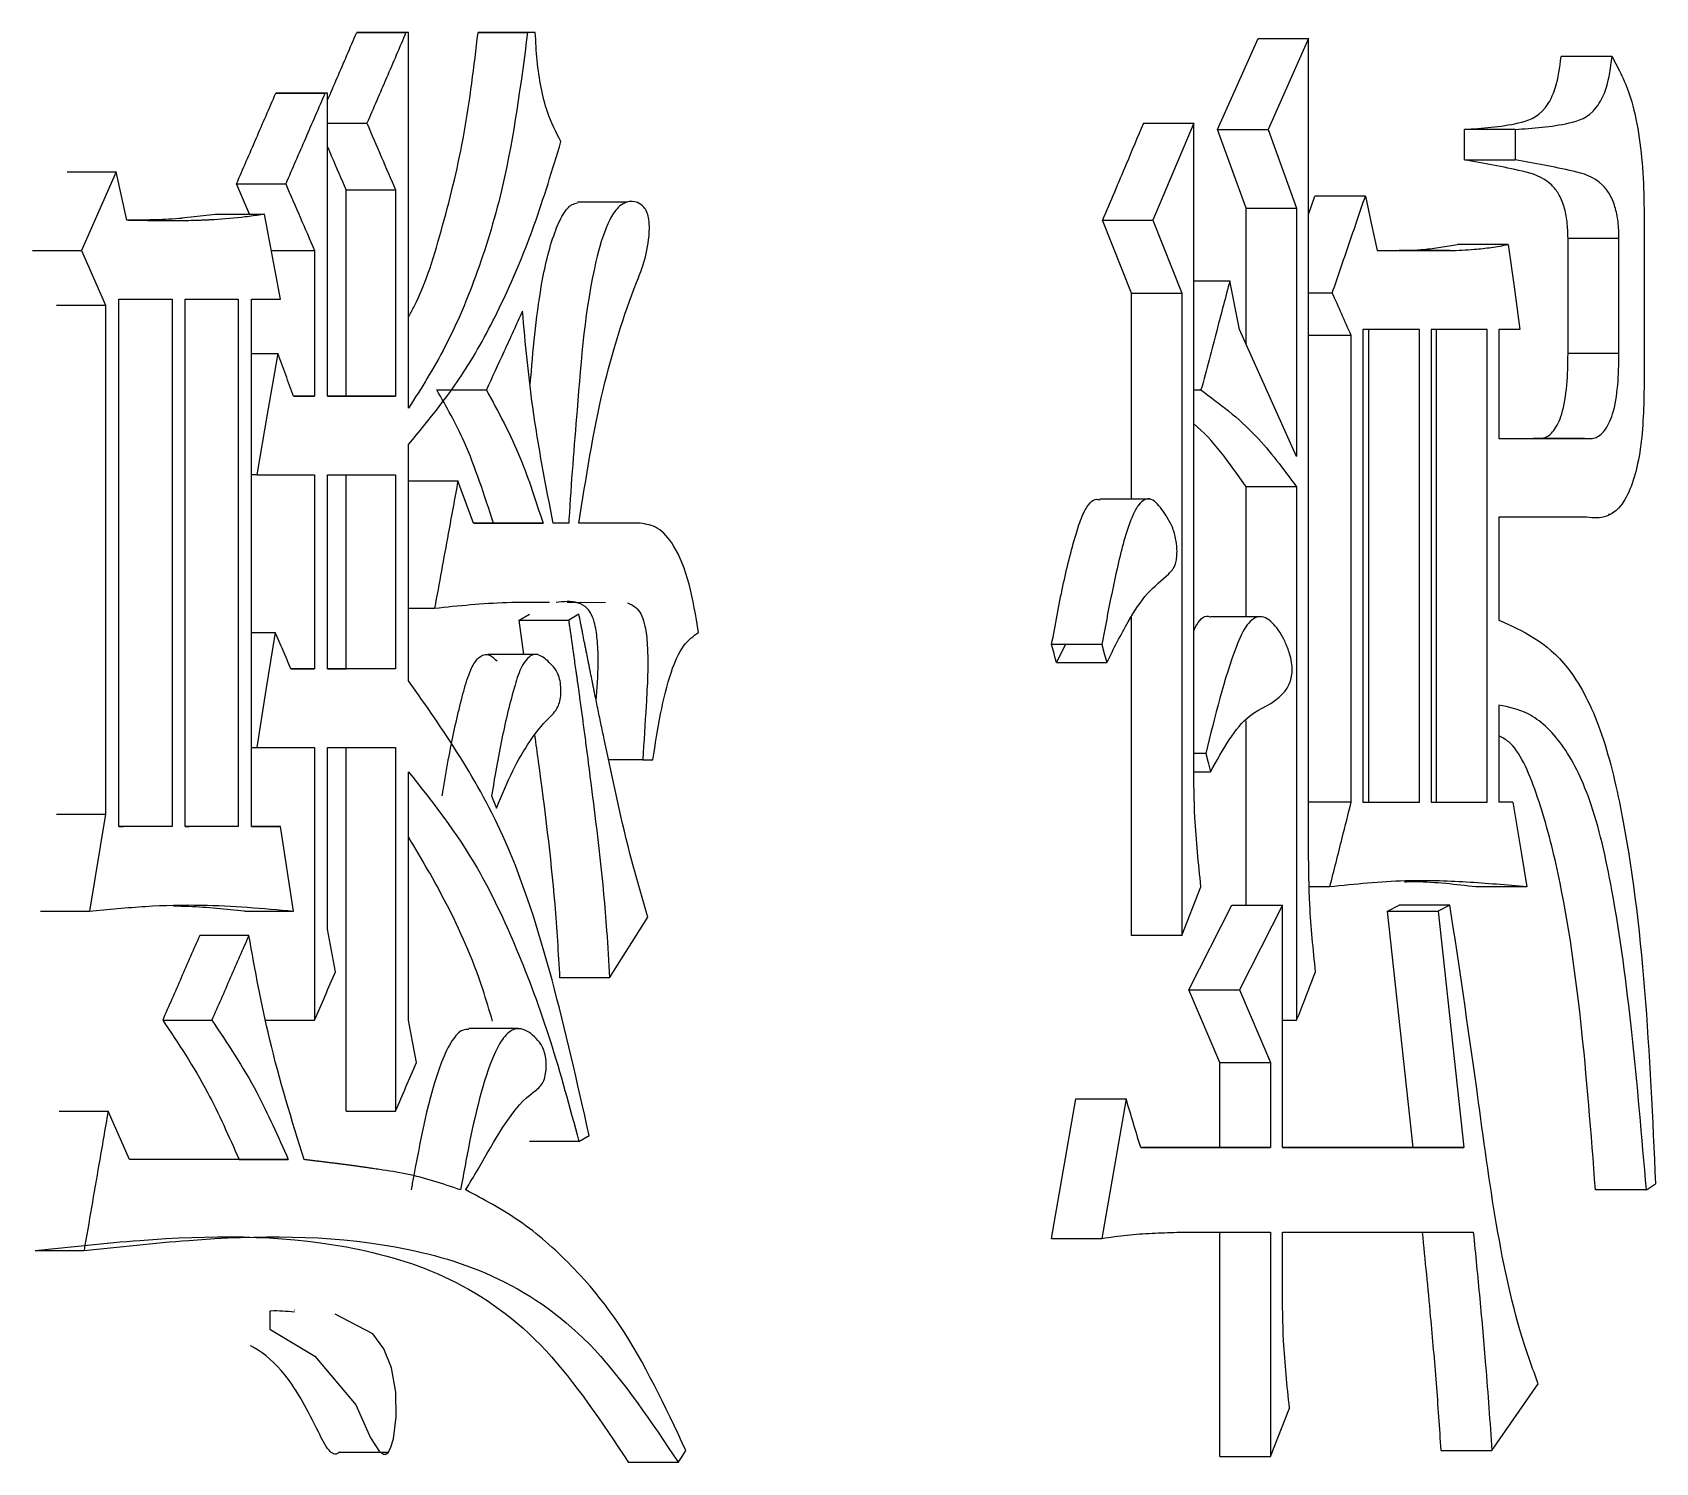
# Model space of a CAD drawing. Header units: millimetres. Extents: x 1953 to 4389, y 564 to 2287.
# Drawn here: x 3005.532 to 3008.428, y 823.885 to 826.438 of the extents above; entities that cross this region are included whole.
import ezdxf

# ---------------------------------------------------------------- set-up
doc = ezdxf.new("R2010")
doc.units = ezdxf.units.MM

msp = doc.modelspace()

# ---------------------------------------------------------------- linework, layer by layer
at = {"color": 7, "linetype": 'Continuous', "lineweight": 25}
for p, q in [((3006.1103, 826.4379), (3006.1983, 826.4379)), ((3006.1149, 826.4379), (3006.1103, 826.4379)), ((3006.2029, 826.4379), (3006.1149, 826.4379)), ((3006.2029, 826.4379), (3006.1983, 826.4379)), ((3006.2029, 825.7673), (3006.2029, 826.4379)), ((3006.4291, 826.4379), (3006.3407, 826.4379)), ((3006.4291, 826.4379), (3006.4153, 826.4379)), ((3007.6466, 826.2649), (3007.7188, 826.4271)), ((3007.7188, 826.4271), (3007.8089, 826.4271)), ((3007.8089, 826.4271), (3007.7367, 826.2649)), ((3007.8089, 824.9776), (3007.8089, 826.4271)), ((3008.3506, 826.3947), (3008.2597, 826.3947)), ((3005.966, 826.3297), (3006.0539, 826.3297)), ((3005.9707, 826.3297), (3005.966, 826.3297)), ((3006.0585, 826.3297), (3005.9707, 826.3297)), ((3006.0585, 826.3297), (3006.0539, 826.3297)), ((3006.0585, 825.7889), (3006.0585, 826.3297)), ((3006.0585, 826.2757), (3006.1285, 826.2757)), ((3007.5142, 826.2757), (3007.6041, 826.2757)), ((3007.6041, 826.2757), (3007.531, 826.1026)), ((3007.6041, 825.1291), (3007.6041, 826.2757)), ((3007.6466, 826.2649), (3007.7367, 826.2649)), ((3007.6976, 826.1242), (3007.6466, 826.2649)), ((3007.7367, 826.2649), (3007.7877, 826.1242)), ((3008.1777, 826.2649), (3008.0871, 826.2649)), ((3008.0871, 826.2108), (3008.0871, 826.2649)), ((3008.1777, 826.2649), (3008.1777, 826.2108)), ((3008.0871, 826.2108), (3008.1777, 826.2108)), ((3005.5936, 826.1891), (3005.681, 826.1891)), ((3005.681, 826.1891), (3005.619, 826.0485)), ((3005.7, 826.1026), (3005.681, 826.1891)), ((3005.8958, 826.1675), (3005.9836, 826.1675)), ((3005.9192, 826.1134), (3005.8958, 826.1675)), ((3006.0917, 826.1567), (3006.1797, 826.1567)), ((3006.0917, 825.7889), (3006.0917, 826.1567)), ((3006.1797, 826.1567), (3006.1797, 825.7889)), ((3006.5935, 826.1351), (3006.5044, 826.1351)), ((3007.6976, 825.881), (3007.6976, 826.1242)), ((3007.7877, 826.1242), (3007.7877, 825.6807)), ((3007.8089, 826.1131), (3007.8201, 826.1459)), ((3007.9104, 826.1459), (3007.8201, 826.1459)), ((3005.7984, 826.1071), (3005.8583, 826.1134)), ((3005.8583, 826.1134), (3005.946, 826.1134)), ((3005.9742, 825.9619), (3005.946, 826.1134)), ((3007.4412, 826.1026), (3007.531, 826.1026)), ((3007.4928, 825.9728), (3007.4412, 826.1026)), ((3007.531, 826.1026), (3007.5826, 825.9728)), ((3008.4078, 826.1134), (3008.4078, 825.8106)), ((3008.3629, 826.0702), (3008.272, 826.0702)), ((3008.272, 825.8646), (3008.272, 826.0702)), ((3008.3629, 825.8646), (3008.3629, 826.0702)), ((3005.5317, 826.0485), (3005.619, 826.0485)), ((3005.619, 826.0485), (3005.6619, 825.9511)), ((3005.9581, 826.0485), (3006.0351, 826.0485)), ((3006.0351, 826.0485), (3006.0351, 825.7889)), ((3007.9314, 826.0485), (3008.0613, 826.0485)), ((3007.9314, 826.0485), (3007.9708, 826.0485)), ((3008.0613, 826.0485), (3007.9708, 826.0485)), ((3008.1653, 826.0594), (3008.0747, 826.0594)), ((3007.6041, 825.9944), (3007.6684, 825.9944)), ((3007.6855, 825.9079), (3007.6684, 825.9944)), ((3005.6857, 825.0208), (3005.6858, 825.9619)), ((3005.6858, 825.9619), (3005.7808, 825.9619)), ((3005.7808, 825.9619), (3005.7808, 825.0208)), ((3005.8045, 825.0208), (3005.8045, 825.9619)), ((3005.8045, 825.9619), (3005.8989, 825.9619)), ((3005.8989, 825.9619), (3005.8989, 825.0208)), ((3005.9225, 825.9619), (3005.9742, 825.9619)), ((3005.9225, 825.0208), (3005.9225, 825.9619)), ((3007.4928, 825.9728), (3007.5826, 825.9728)), ((3007.4928, 825.605), (3007.4928, 825.9728)), ((3007.5826, 825.9728), (3007.5826, 824.8262)), ((3007.8513, 825.9728), (3007.8089, 825.9728)), ((3007.7877, 825.6807), (3007.6855, 825.9079)), ((3007.8851, 825.8971), (3007.8089, 825.8971)), ((3007.885, 825.0642), (3007.8851, 825.8971)), ((3008.007, 825.9079), (3007.9061, 825.9079)), ((3007.9061, 825.9079), (3007.9061, 825.0642)), ((3007.9166, 825.0642), (3007.9166, 825.9079)), ((3008.0069, 825.0642), (3008.007, 825.9079)), ((3008.1279, 825.9079), (3008.0279, 825.9079)), ((3008.0279, 825.9079), (3008.0279, 825.0642)), ((3008.0373, 825.0642), (3008.0374, 825.9079)), ((3008.1279, 825.0642), (3008.1279, 825.9079)), ((3008.186, 825.9079), (3008.1487, 825.9079)), ((3008.1487, 825.9079), (3008.1487, 825.7132)), ((3005.9225, 825.8646), (3005.9695, 825.8646)), ((3008.3629, 825.8646), (3008.272, 825.8646)), ((3006.0351, 825.7889), (3005.9977, 825.7889)), ((3005.9977, 825.7889), (3006.0351, 825.7889)), ((3006.1797, 825.7889), (3006.0585, 825.7889)), ((3006.0585, 825.7889), (3006.0917, 825.7889)), ((3006.0917, 825.7889), (3006.1797, 825.7889)), ((3007.6041, 825.7997), (3007.617, 825.7997)), ((3006.2029, 825.2805), (3006.2029, 825.7024)), ((3008.1487, 825.7132), (3008.3014, 825.7132)), ((3008.1487, 825.7132), (3008.2106, 825.7132)), ((3008.3014, 825.7132), (3008.2106, 825.7132)), ((3005.9319, 825.6482), (3005.9225, 825.6482)), ((3005.9319, 825.6482), (3006.0351, 825.6482)), ((3006.0351, 825.6482), (3006.0351, 825.3021)), ((3006.0585, 825.6482), (3006.1797, 825.6483)), ((3006.0585, 825.3021), (3006.0585, 825.6482)), ((3006.0917, 825.3021), (3006.0917, 825.6483)), ((3006.1797, 825.6483), (3006.1797, 825.3021)), ((3006.2029, 825.6374), (3006.2909, 825.6374)), ((3006.3186, 825.5617), (3006.2909, 825.6374)), ((3007.7877, 825.6267), (3007.6976, 825.6267)), ((3007.6976, 825.3948), (3007.6976, 825.6267)), ((3007.7877, 825.6267), (3007.7877, 824.6747)), ((3007.5271, 825.605), (3007.4365, 825.605)), ((3008.3055, 825.5726), (3008.1487, 825.5726)), ((3008.1487, 825.5726), (3008.1487, 825.3887)), ((3008.3055, 825.5726), (3008.2147, 825.5726)), ((3008.3445, 825.5779), (3008.3478, 825.5779)), ((3006.4428, 825.5617), (3006.3186, 825.5617)), ((3006.3186, 825.5617), (3006.3544, 825.5617)), ((3006.3544, 825.5617), (3006.4428, 825.5617)), ((3006.4886, 825.5617), (3006.4611, 825.5617)), ((3006.6162, 825.5617), (3006.507, 825.5617)), ((3006.6162, 825.5617), (3006.5276, 825.5617)), ((3006.2029, 825.4103), (3006.2493, 825.4103)), ((3006.4002, 825.3886), (3006.4184, 825.3995)), ((3006.486, 825.4211), (3006.5545, 825.4201)), ((3006.5069, 825.3995), (3006.4886, 825.3886)), ((3005.9225, 825.367), (3005.9648, 825.367)), ((3006.4088, 825.3273), (3006.4002, 825.3886)), ((3006.4002, 825.3886), (3006.4886, 825.3886)), ((3007.4928, 824.8262), (3007.4928, 825.3943)), ((3007.7249, 825.3948), (3007.6343, 825.3948)), ((3007.4401, 825.3454), (3007.3505, 825.3454)), ((3007.3749, 825.3447), (3007.3591, 825.313)), ((3006.4335, 825.3273), (3006.3446, 825.3273)), ((3007.3591, 825.313), (3007.4488, 825.313)), ((3006.0351, 825.3021), (3005.993, 825.3021)), ((3005.993, 825.3021), (3006.0351, 825.3021)), ((3006.1797, 825.3021), (3006.0585, 825.3021)), ((3006.0585, 825.3021), (3006.0917, 825.3021)), ((3006.1797, 825.3021), (3006.0917, 825.3021)), ((3008.1487, 825.2372), (3008.1487, 825.0642)), ((3007.6976, 824.8803), (3007.6976, 825.2092)), ((3005.9225, 825.1615), (3005.9319, 825.1615)), ((3005.9319, 825.1615), (3006.0351, 825.1615)), ((3006.0351, 825.1615), (3006.0351, 824.6747)), ((3006.0585, 825.1615), (3006.1797, 825.1615)), ((3006.0585, 824.837), (3006.0585, 825.1615)), ((3006.0917, 824.5124), (3006.0917, 825.1615)), ((3006.1797, 825.1615), (3006.1797, 824.5124)), ((3006.6208, 825.1398), (3006.5603, 825.1398)), ((3006.6208, 825.1398), (3006.6389, 825.1398)), ((3007.6256, 825.1507), (3007.6041, 825.1507)), ((3006.2029, 824.6747), (3006.2029, 825.1182)), ((3007.6043, 825.1183), (3007.6341, 825.1183)), ((3006.3509, 825.075), (3006.3601, 825.0534)), ((3007.885, 825.0642), (3007.8089, 825.0642)), ((3007.9061, 825.0642), (3008.0069, 825.0642)), ((3007.9061, 825.0642), (3007.9166, 825.0642)), ((3007.9166, 825.0642), (3008.0069, 825.0642)), ((3008.0279, 825.0642), (3008.1279, 825.0642)), ((3008.0279, 825.0642), (3008.0373, 825.0642)), ((3008.0373, 825.0642), (3008.1279, 825.0642)), ((3008.1735, 825.0642), (3008.1487, 825.0642)), ((3008.1735, 825.0642), (3008.1487, 825.0642)), ((3005.6619, 825.0425), (3005.6333, 824.8694)), ((3005.7808, 825.0208), (3005.6857, 825.0208)), ((3005.6857, 825.0208), (3005.6933, 825.0208)), ((3005.7808, 825.0208), (3005.6933, 825.0208)), ((3005.8989, 825.0208), (3005.8045, 825.0208)), ((3005.8045, 825.0208), (3005.8113, 825.0208)), ((3005.8989, 825.0208), (3005.8113, 825.0208)), ((3005.9742, 825.0208), (3005.9225, 825.0208)), ((3005.9225, 825.0208), (3005.9742, 825.0208)), ((3005.9976, 824.8694), (3005.9742, 825.0208)), ((3007.5826, 824.8262), (3007.617, 824.9127)), ((3007.847, 824.9127), (3007.8104, 824.9127)), ((3008.1984, 824.9127), (3008.1077, 824.9127)), ((3007.5955, 824.7288), (3007.6721, 824.8803)), ((3007.7622, 824.8803), (3007.6855, 824.7288)), ((3007.7622, 824.4476), (3007.7622, 824.8803)), ((3007.95, 824.8694), (3007.9708, 824.8803)), ((3008.0613, 824.8803), (3007.9708, 824.8803)), ((3008.0613, 824.8803), (3008.0404, 824.8694)), ((3005.546, 824.8694), (3005.6333, 824.8694)), ((3005.9099, 824.8694), (3005.9976, 824.8694)), ((3006.5616, 824.7504), (3006.6298, 824.8586)), ((3007.95, 824.8694), (3008.0404, 824.8694)), ((3007.9958, 824.4476), (3007.95, 824.8694)), ((3008.0404, 824.8694), (3008.0863, 824.4476)), ((3005.9178, 824.8261), (3005.8301, 824.8261)), ((3007.5826, 824.8262), (3007.4928, 824.8262)), ((3006.5616, 824.7504), (3006.4731, 824.7504)), ((3007.5955, 824.7288), (3007.6855, 824.7288)), ((3007.6509, 824.599), (3007.5955, 824.7288)), ((3007.6855, 824.7288), (3007.7409, 824.599)), ((3007.7622, 824.6747), (3007.7877, 824.6747)), ((3006.3992, 824.6597), (3006.3103, 824.6597)), ((3007.6509, 824.599), (3007.7409, 824.599)), ((3007.6509, 824.4476), (3007.6509, 824.599)), ((3007.7409, 824.599), (3007.7409, 824.4476)), ((3007.3505, 824.2853), (3007.3937, 824.5341)), ((3007.3937, 824.5341), (3007.4834, 824.5341)), ((3007.4834, 824.5341), (3007.4401, 824.2853)), ((3005.5794, 824.5124), (3005.6667, 824.5124)), ((3005.7048, 824.4259), (3005.6667, 824.5124)), ((3006.5069, 824.4584), (3006.5251, 824.4692)), ((3007.7409, 824.4476), (3007.5094, 824.4476)), ((3007.5094, 824.4476), (3007.6509, 824.4476)), ((3007.6509, 824.4476), (3007.7409, 824.4476)), ((3008.0863, 824.4476), (3007.7622, 824.4476)), ((3007.7622, 824.4476), (3007.9958, 824.4476)), ((3007.9958, 824.4476), (3008.0863, 824.4476)), ((3005.9883, 824.4259), (3005.7048, 824.4259)), ((3005.9005, 824.4259), (3005.7048, 824.4259)), ((3005.9005, 824.4259), (3005.9883, 824.4259)), ((3008.4118, 824.3719), (3008.4281, 824.3827)), ((3008.4118, 824.3719), (3008.3209, 824.3719)), ((3007.574, 824.2961), (3007.7409, 824.2961)), ((3007.6509, 823.8959), (3007.6509, 824.2961)), ((3007.7409, 824.2961), (3007.7409, 823.8959)), ((3007.7622, 824.2961), (3008.1029, 824.2961)), ((3007.7622, 824.1988), (3007.7622, 824.2961)), ((3007.3505, 824.2853), (3007.4401, 824.2853)), ((3005.5364, 824.2636), (3005.6237, 824.2636)), ((3005.9554, 824.1555), (3005.9554, 824.123)), ((3005.9999, 824.1573), (3005.9994, 824.1573)), ((3008.1362, 823.9067), (3008.2188, 824.0254)), ((3007.7409, 823.8959), (3007.7749, 823.9824)), ((3006.0789, 823.9037), (3006.1674, 823.9037)), ((3008.0456, 823.9067), (3008.1362, 823.9067)), ((3006.6843, 823.8852), (3006.5956, 823.8852))]:
    msp.add_line(p, q, dxfattribs=at)
at = {"color": 7, "linetype": 'Continuous', "lineweight": 25, "flags": 128}
for points in [[(3006.3269, 826.4379), (3006.3564, 826.4379), (3006.4153, 826.4379)], [(3006.3407, 826.4379), (3006.336, 826.4379), (3006.333, 826.4379), (3006.33, 826.4379), (3006.3269, 826.4379)], [(3007.6976, 826.1242), (3007.7427, 826.1242), (3007.7877, 826.1242)], [(3007.9104, 826.1459), (3007.9209, 826.0972), (3007.9314, 826.0485)], [(3008.1653, 826.0594), (3008.1756, 825.9836), (3008.186, 825.9079)], [(3005.5746, 825.9511), (3005.6183, 825.9511), (3005.6619, 825.9511)], [(3005.6619, 825.9511), (3005.6619, 825.4968), (3005.6619, 825.0425)], [(3005.9695, 825.8646), (3005.9507, 825.7564), (3005.9319, 825.6482)], [(3005.9648, 825.367), (3005.9483, 825.2642), (3005.9319, 825.1615)], [(3007.3591, 825.313), (3007.357, 825.3211), (3007.3548, 825.3292), (3007.3505, 825.3454)], [(3007.4401, 825.3454), (3007.4445, 825.3292), (3007.4488, 825.313)], [(3007.6256, 825.1507), (3007.6298, 825.1345), (3007.6341, 825.1183)], [(3008.1735, 825.0642), (3008.1812, 825.0175), (3008.1888, 824.9709), (3008.1984, 824.9127)], [(3005.5746, 825.0425), (3005.5964, 825.0425), (3005.6183, 825.0425), (3005.6401, 825.0425), (3005.6619, 825.0425)], [(3007.6721, 824.8803), (3007.6949, 824.8803), (3007.7285, 824.8803), (3007.7622, 824.8803)], [(3006.0725, 824.7612), (3006.0655, 824.7991), (3006.0585, 824.837)], [(3005.7641, 824.6747), (3005.7863, 824.6747), (3005.8084, 824.6747), (3005.8517, 824.6747)], [(3005.9473, 824.6747), (3005.9695, 824.6747), (3005.9916, 824.6747), (3006.0351, 824.6747)], [(3006.2168, 824.599), (3006.2099, 824.6368), (3006.2029, 824.6747)], [(3006.0917, 824.5124), (3006.1139, 824.5124), (3006.1361, 824.5124), (3006.1797, 824.5124)], [(3006.5069, 824.4584), (3006.4704, 824.4584), (3006.4444, 824.4584), (3006.4184, 824.4584)], [(3005.9554, 824.123), (3006.0356, 824.0748), (3006.1086, 823.9881), (3006.135, 823.9294), (3006.1505, 823.9056), (3006.1579, 823.9003), (3006.1623, 823.9001), (3006.1665, 823.9033), (3006.1707, 823.9106), (3006.1758, 823.9275), (3006.181, 823.9666), (3006.1804, 824.0109), (3006.1724, 824.0539), (3006.1589, 824.088), (3006.139, 824.1146), (3006.0718, 824.1497), (3006.0718, 824.1497)], [(3006.6842, 823.8851), (3006.691, 823.8959), (3006.6978, 823.9067)], [(3007.6509, 823.8959), (3007.6734, 823.8959), (3007.6959, 823.8959), (3007.7184, 823.8959), (3007.7409, 823.8959)]]:
    msp.add_lwpolyline(points, dxfattribs=at)
at = {"color": 7, "linetype": 'Continuous', "lineweight": 25}
for points, knots in [([(3006.0585, 826.3174), (3006.0642, 826.3305), (3006.0814, 826.3707), (3006.0987, 826.4109), (3006.1103, 826.4379)], [0, 0, 0, 0, 0.326762, 1, 1, 1, 1]), ([(3006.1983, 826.4379), (3006.1867, 826.4109), (3006.1635, 826.3568), (3006.1402, 826.3027), (3006.1285, 826.2757)], [0, 0, 0, 0, 0.5, 1, 1, 1, 1]), ([(3006.4153, 826.4379), (3006.403, 826.345), (3006.383, 826.193), (3006.3276, 826.0089), (3006.2706, 825.874), (3006.2254, 825.8027), (3006.2029, 825.7673)], [0, 0, 0, 0, 0.347456, 0.568585, 0.785979, 1, 1, 1, 1]), ([(3006.2029, 825.9301), (3006.2062, 825.9359), (3006.2312, 825.9811), (3006.2652, 826.0932), (3006.3055, 826.2567), (3006.3198, 826.3772), (3006.3269, 826.4379)], [0, 0, 0, 0, 0.046421, 0.359328, 0.677626, 1, 1, 1, 1]), ([(3006.4749, 826.2432), (3006.4661, 826.2598), (3006.4514, 826.2873), (3006.4389, 826.3397), (3006.4316, 826.3875), (3006.4299, 826.4211), (3006.4291, 826.4379)], [0, 0, 0, 0, 0.330678, 0.55099, 0.77457, 1, 1, 1, 1]), ([(3008.0871, 826.2649), (3008.119, 826.267), (3008.1675, 826.2703), (3008.2248, 826.2876), (3008.2521, 826.3379), (3008.2572, 826.3755), (3008.2597, 826.3947)], [0, 0, 0, 0, 0.4926757, 0.7494269, 0.8720119, 1, 1, 1, 1]), ([(3008.1777, 826.2649), (3008.2096, 826.267), (3008.2582, 826.2703), (3008.3156, 826.2876), (3008.3429, 826.3379), (3008.348, 826.3755), (3008.3506, 826.3947)], [0, 0, 0, 0, 0.492785, 0.749576, 0.872123, 1, 1, 1, 1]), ([(3008.3506, 826.3947), (3008.3625, 826.3723), (3008.3825, 826.3348), (3008.3989, 826.2585), (3008.4065, 826.1872), (3008.4074, 826.1381), (3008.4078, 826.1134)], [0, 0, 0, 0, 0.32906, 0.549528, 0.774008, 1, 1, 1, 1]), ([(3005.8958, 826.1675), (3005.9075, 826.1945), (3005.931, 826.2486), (3005.9543, 826.3027), (3005.966, 826.3297)], [0, 0, 0, 0, 0.499999, 1, 1, 1, 1]), ([(3006.0539, 826.3297), (3006.0422, 826.3027), (3006.0188, 826.2486), (3005.9953, 826.1945), (3005.9836, 826.1675)], [0, 0, 0, 0, 0.5, 1, 1, 1, 1]), ([(3006.1285, 826.2757), (3006.1371, 826.2558), (3006.1542, 826.2162), (3006.1712, 826.1765), (3006.1797, 826.1567)], [0, 0, 0, 0, 0.500001, 1, 1, 1, 1]), ([(3007.5142, 826.2757), (3007.504, 826.2514), (3007.4867, 826.2104), (3007.4624, 826.1527), (3007.4483, 826.1193), (3007.4412, 826.1026)], [0, 0, 0, 0, 0.420871, 0.710435, 1, 1, 1, 1]), ([(3006.2029, 825.7024), (3006.2396, 825.7469), (3006.3005, 825.8207), (3006.3734, 825.9593), (3006.4292, 826.0924), (3006.4596, 826.1928), (3006.4749, 826.2432)], [0, 0, 0, 0, 0.333809, 0.553089, 0.775219, 1, 1, 1, 1]), ([(3006.0917, 826.1567), (3006.0832, 826.1765), (3006.0721, 826.2022), (3006.0611, 826.228), (3006.0585, 826.2339)], [0, 0, 0, 0, 0.770201, 1, 1, 1, 1]), ([(3008.272, 826.0702), (3008.2717, 826.0803), (3008.2712, 826.1002), (3008.2652, 826.1286), (3008.2554, 826.151), (3008.231, 826.1802), (3008.1735, 826.1948), (3008.1214, 826.2045), (3008.0871, 826.2108)], [0, 0, 0, 0, 0.060186, 0.119313, 0.185904, 0.25149, 0.507936, 1, 1, 1, 1]), ([(3008.3629, 826.0702), (3008.3626, 826.0803), (3008.362, 826.1002), (3008.3561, 826.1286), (3008.3463, 826.151), (3008.3218, 826.1802), (3008.2643, 826.1948), (3008.212, 826.2045), (3008.1777, 826.2108)], [0, 0, 0, 0, 0.060123, 0.1192, 0.185763, 0.251345, 0.507834, 1, 1, 1, 1]), ([(3005.9836, 826.1675), (3005.9922, 826.1476), (3006.0094, 826.108), (3006.0266, 826.0683), (3006.0351, 826.0485)], [0, 0, 0, 0, 0.500001, 1, 1, 1, 1]), ([(3006.4201, 825.8108), (3006.4251, 825.8696), (3006.4332, 825.9642), (3006.4565, 826.0658), (3006.4771, 826.113), (3006.4918, 826.1311), (3006.5011, 826.133), (3006.5045, 826.1337)], [0, 0, 0, 0, 0.454474, 0.731259, 0.84685, 0.944624, 1, 1, 1, 1]), ([(3006.507, 825.5617), (3006.5196, 825.6429), (3006.5436, 825.7974), (3006.5907, 825.9448), (3006.624, 826.0271), (3006.6315, 826.0626), (3006.633, 826.0914), (3006.6318, 826.1065), (3006.628, 826.1187), (3006.6213, 826.1287), (3006.6089, 826.1367), (3006.5915, 826.1371), (3006.5727, 826.1238), (3006.553, 826.088), (3006.5201, 825.9744), (3006.5057, 825.7885), (3006.4927, 825.6318), (3006.4888, 825.5641), (3006.4887, 825.5617)], [0, 0, 0, 0, 0.188824, 0.359425, 0.391174, 0.431004, 0.443042, 0.4552, 0.463942, 0.475035, 0.493349, 0.52466, 0.556942, 0.585534, 0.64557, 0.848774, 0.994709, 1, 1, 1, 1]), ([(3007.8513, 825.9728), (3007.8611, 826.0017), (3007.8759, 826.0449), (3007.8956, 826.1026), (3007.9054, 826.1315), (3007.9104, 826.1459)], [0, 0, 0, 0, 0.5, 0.75, 1, 1, 1, 1]), ([(3005.946, 826.1134), (3005.9368, 826.1121), (3005.923, 826.1101), (3005.8907, 826.106), (3005.8653, 826.104), (3005.8421, 826.1029), (3005.8351, 826.1026), (3005.8282, 826.1024), (3005.8212, 826.1022), (3005.8119, 826.1019), (3005.8027, 826.1018), (3005.7934, 826.1017), (3005.7864, 826.1016), (3005.7794, 826.1016), (3005.7724, 826.1016), (3005.7655, 826.1016), (3005.7597, 826.1017), (3005.755, 826.1017), (3005.7515, 826.1017), (3005.748, 826.1018), (3005.7445, 826.1018), (3005.741, 826.1019), (3005.7375, 826.1019), (3005.734, 826.102), (3005.7294, 826.102), (3005.7247, 826.1021), (3005.7201, 826.1022), (3005.7166, 826.1023), (3005.7131, 826.1023), (3005.7096, 826.1024), (3005.7052, 826.1025), (3005.702, 826.1025), (3005.7, 826.1026)], [0, 0, 0, 0, 0.113118, 0.169677, 0.395941, 0.424221, 0.4525, 0.480779, 0.509059, 0.537338, 0.593897, 0.622177, 0.650456, 0.678735, 0.707015, 0.735294, 0.763573, 0.777713, 0.791853, 0.805993, 0.820132, 0.834272, 0.848412, 0.862551, 0.876691, 0.90497, 0.91911, 0.93325, 0.947389, 0.961529, 0.975669, 1, 1, 1, 1]), ([(3005.7988, 826.106), (3005.7911, 826.1055), (3005.7715, 826.1041), (3005.7329, 826.1028), (3005.7103, 826.1026), (3005.7011, 826.1026)], [0, 0, 0, 0, 0.27763, 0.704747, 1, 1, 1, 1]), ([(3007.9708, 826.0485), (3007.9853, 826.049), (3008.0099, 826.0497), (3008.0445, 826.0543), (3008.0646, 826.0577), (3008.0747, 826.0594)], [0, 0, 0, 0, 0.416267, 0.70808, 1, 1, 1, 1]), ([(3008.0613, 826.0485), (3008.0758, 826.0491), (3008.1004, 826.05), (3008.135, 826.0539), (3008.1552, 826.0575), (3008.1653, 826.0594)], [0, 0, 0, 0, 0.415687, 0.707752, 1, 1, 1, 1]), ([(3007.6684, 825.9944), (3007.6608, 825.9656), (3007.6484, 825.9187), (3007.6313, 825.8538), (3007.6218, 825.8177), (3007.617, 825.7997)], [0, 0, 0, 0, 0.4440726, 0.7220363, 1, 1, 1, 1]), ([(3007.8851, 825.8971), (3007.8794, 825.9097), (3007.8682, 825.9349), (3007.8569, 825.9602), (3007.8513, 825.9728)], [0, 0, 0, 0, 0.499999, 1, 1, 1, 1]), ([(3006.4061, 825.9403), (3006.4006, 825.9283), (3006.3896, 825.9042), (3006.3681, 825.8573), (3006.3521, 825.8225), (3006.3417, 825.7997)], [0, 0, 0, 0, 0.25711, 0.51422, 1, 1, 1, 1]), ([(3006.4611, 825.5617), (3006.4477, 825.6302), (3006.4237, 825.7527), (3006.4115, 825.8829), (3006.4061, 825.9403)], [0, 0, 0, 0, 0.55855, 1, 1, 1, 1]), ([(3005.9977, 825.7889), (3005.993, 825.8015), (3005.9836, 825.8267), (3005.9742, 825.852), (3005.9695, 825.8646)], [0, 0, 0, 0, 0.500001, 1, 1, 1, 1]), ([(3008.2209, 825.7138), (3008.2235, 825.7137), (3008.2324, 825.7135), (3008.2472, 825.725), (3008.263, 825.7573), (3008.2711, 825.8083), (3008.2717, 825.8457), (3008.272, 825.8646)], [0, 0, 0, 0, 0.086761, 0.285824, 0.490519, 0.742777, 1, 1, 1, 1]), ([(3008.3014, 825.7132), (3008.3075, 825.7128), (3008.3198, 825.7119), (3008.338, 825.7247), (3008.3538, 825.7574), (3008.3619, 825.8082), (3008.3626, 825.8457), (3008.3629, 825.8646)], [0, 0, 0, 0, 0.178016, 0.357314, 0.541602, 0.768589, 1, 1, 1, 1]), ([(3008.4078, 825.8106), (3008.4071, 825.7711), (3008.4056, 825.6942), (3008.3792, 825.6006), (3008.3408, 825.569), (3008.3172, 825.5714), (3008.3055, 825.5726)], [0, 0, 0, 0, 0.295173, 0.576606, 0.789028, 1, 1, 1, 1]), ([(3006.2534, 825.7997), (3006.2609, 825.7997), (3006.2757, 825.7997), (3006.3051, 825.7997), (3006.3271, 825.7997), (3006.3417, 825.7997)], [0, 0, 0, 0, 0.252509, 0.505009, 1, 1, 1, 1]), ([(3006.3544, 825.5617), (3006.3382, 825.612), (3006.3095, 825.701), (3006.2704, 825.7698), (3006.2534, 825.7997)], [0, 0, 0, 0, 0.5649403, 1, 1, 1, 1]), ([(3006.3417, 825.7997), (3006.363, 825.7606), (3006.4015, 825.6901), (3006.4301, 825.6012), (3006.4428, 825.5617)], [0, 0, 0, 0, 0.555111, 1, 1, 1, 1]), ([(3007.617, 825.7997), (3007.6503, 825.7751), (3007.7101, 825.7311), (3007.7639, 825.6587), (3007.7877, 825.6267)], [0, 0, 0, 0, 0.557248, 1, 1, 1, 1]), ([(3007.6976, 825.6267), (3007.6677, 825.6695), (3007.6377, 825.7126), (3007.6043, 825.7389), (3007.6041, 825.739)], [0, 0, 0, 0, 0.9948219, 1, 1, 1, 1]), ([(3006.2909, 825.6374), (3006.2852, 825.606), (3006.2754, 825.5525), (3006.2615, 825.4768), (3006.2534, 825.4324), (3006.2493, 825.4103)], [0, 0, 0, 0, 0.414509, 0.707253, 1, 1, 1, 1]), ([(3007.3505, 825.3454), (3007.3569, 825.3804), (3007.3692, 825.4484), (3007.388, 825.5248), (3007.4039, 825.5737), (3007.4155, 825.5958), (3007.427, 825.6058), (3007.4339, 825.6043), (3007.4368, 825.6037)], [0, 0, 0, 0, 0.332169, 0.644911, 0.764477, 0.861963, 0.944096, 1, 1, 1, 1]), ([(3007.4488, 825.313), (3007.4613, 825.338), (3007.4841, 825.3835), (3007.5208, 825.4401), (3007.5491, 825.4615), (3007.566, 825.4783), (3007.5712, 825.4873), (3007.5739, 825.4993), (3007.5745, 825.5135), (3007.5729, 825.5305), (3007.5682, 825.551), (3007.5567, 825.5738), (3007.5431, 825.593), (3007.5283, 825.6065), (3007.5164, 825.6049), (3007.5052, 825.5955), (3007.4869, 825.5608), (3007.4645, 825.475), (3007.4492, 825.3939), (3007.4401, 825.3454)], [0, 0, 0, 0, 0.133739, 0.243051, 0.352533, 0.371712, 0.391103, 0.40333, 0.418292, 0.440552, 0.463875, 0.498841, 0.561321, 0.592898, 0.624761, 0.654015, 0.68757, 0.813379, 1, 1, 1, 1]), ([(3006.7204, 825.367), (3006.7155, 825.3966), (3006.7059, 825.4547), (3006.6802, 825.5215), (3006.648, 825.5572), (3006.6268, 825.5602), (3006.6162, 825.5617)], [0, 0, 0, 0, 0.291567, 0.574035, 0.788626, 1, 1, 1, 1]), ([(3006.2493, 825.4103), (3006.2921, 825.4147), (3006.3607, 825.4217), (3006.4287, 825.4211), (3006.4541, 825.4209)], [0, 0, 0, 0, 0.6252274, 1, 1, 1, 1]), ([(3006.5377, 825.2449), (3006.5394, 825.2671), (3006.5421, 825.3023), (3006.5406, 825.3487), (3006.5368, 825.3788), (3006.53, 825.3992), (3006.5198, 825.4132), (3006.4981, 825.4243), (3006.4794, 825.4219), (3006.466, 825.4202)], [0, 0, 0, 0, 0.223428, 0.353766, 0.460927, 0.53019, 0.599453, 0.71628, 1, 1, 1, 1]), ([(3006.6298, 824.8586), (3006.6201, 824.8918), (3006.5905, 824.9933), (3006.5654, 825.1121), (3006.5471, 825.1995), (3006.5432, 825.218), (3006.5394, 825.2366), (3006.5361, 825.2528), (3006.5333, 825.2667), (3006.5319, 825.2737), (3006.53, 825.283), (3006.5281, 825.2923), (3006.5263, 825.3016), (3006.5249, 825.3086), (3006.523, 825.3179), (3006.5212, 825.3272), (3006.5193, 825.3365), (3006.5179, 825.3435), (3006.5161, 825.3528), (3006.5142, 825.3621), (3006.5124, 825.3715), (3006.511, 825.3784), (3006.5092, 825.3878), (3006.5078, 825.3948), (3006.5069, 825.3995)], [0, 0, 0, 0, 0.194919, 0.596792, 0.647185, 0.672381, 0.697577, 0.74797, 0.760568, 0.773166, 0.785764, 0.81096, 0.823558, 0.836156, 0.848754, 0.873951, 0.886549, 0.899147, 0.911745, 0.936941, 0.949539, 0.962137, 0.974736, 1, 1, 1, 1]), ([(3006.5938, 825.4195), (3006.5997, 825.417), (3006.609, 825.4132), (3006.6196, 825.3971), (3006.6262, 825.3748), (3006.6319, 825.3205), (3006.627, 825.2398), (3006.6228, 825.172), (3006.6208, 825.1398)], [0, 0, 0, 0, 0.120528, 0.187177, 0.25408, 0.361766, 0.697149, 1, 1, 1, 1]), ([(3007.6041, 825.3698), (3007.6058, 825.3735), (3007.6133, 825.3897), (3007.6254, 825.3993), (3007.6336, 825.3944), (3007.6341, 825.3942)], [0, 0, 0, 0, 0.216989, 0.955314, 1, 1, 1, 1]), ([(3007.6341, 825.1183), (3007.6561, 825.1578), (3007.6949, 825.2277), (3007.7491, 825.2381), (3007.7732, 825.2701), (3007.7784, 825.2852), (3007.7804, 825.2991), (3007.7789, 825.3145), (3007.7744, 825.3321), (3007.7645, 825.3576), (3007.7472, 825.384), (3007.723, 825.4003), (3007.6978, 825.3841), (3007.6622, 825.3015), (3007.6418, 825.2176), (3007.6256, 825.1507)], [0, 0, 0, 0, 0.206756, 0.36622, 0.399315, 0.414903, 0.42938, 0.446247, 0.465285, 0.496864, 0.558757, 0.621691, 0.682799, 0.747419, 1, 1, 1, 1]), ([(3005.993, 825.3021), (3005.9883, 825.3129), (3005.9789, 825.3345), (3005.9695, 825.3562), (3005.9648, 825.367)], [0, 0, 0, 0, 0.500001, 1, 1, 1, 1]), ([(3006.4886, 825.3886), (3006.489, 825.386), (3006.4897, 825.3807), (3006.4908, 825.3728), (3006.492, 825.3648), (3006.4935, 825.3542), (3006.495, 825.3436), (3006.4965, 825.333), (3006.4976, 825.3251), (3006.4991, 825.3145), (3006.5006, 825.3039), (3006.5021, 825.2933), (3006.5032, 825.2854), (3006.5047, 825.2748), (3006.5062, 825.2641), (3006.508, 825.2509), (3006.5098, 825.2376), (3006.512, 825.2217), (3006.5149, 825.2004), (3006.5177, 825.1791), (3006.5226, 825.1418), (3006.5368, 825.0296), (3006.5534, 824.8946), (3006.56, 824.7785), (3006.5616, 824.7504)], [0, 0, 0, 0, 0.012619, 0.025237, 0.037856, 0.050474, 0.075711, 0.08833, 0.100948, 0.113567, 0.138804, 0.151422, 0.164041, 0.176659, 0.201896, 0.214515, 0.239752, 0.264989, 0.290226, 0.3407, 0.365937, 0.466887, 0.870929, 1, 1, 1, 1]), ([(3006.6389, 825.1398), (3006.6474, 825.1949), (3006.6592, 825.2709), (3006.6919, 825.3467), (3006.711, 825.3603), (3006.7204, 825.367)], [0, 0, 0, 0, 0.5720712, 0.7896972, 1, 1, 1, 1]), ([(3008.1487, 825.3887), (3008.1911, 825.3698), (3008.2572, 825.3404), (3008.3306, 825.206), (3008.4045, 824.9055), (3008.4176, 824.6148), (3008.4281, 824.3827)], [0, 0, 0, 0, 0.2265728, 0.3529789, 0.4833551, 1, 1, 1, 1]), ([(3006.2626, 825.075), (3006.2674, 825.1034), (3006.2777, 825.164), (3006.294, 825.236), (3006.3083, 825.2881), (3006.3205, 825.3151), (3006.3333, 825.3272), (3006.3476, 825.3286), (3006.3558, 825.3207), (3006.3608, 825.316)], [0, 0, 0, 0, 0.251355, 0.535833, 0.663298, 0.752407, 0.8422, 0.905175, 1, 1, 1, 1]), ([(3006.3601, 825.0534), (3006.3694, 825.0762), (3006.3872, 825.12), (3006.4187, 825.1736), (3006.4463, 825.2087), (3006.4666, 825.2263), (3006.4732, 825.2441), (3006.475, 825.2566), (3006.4749, 825.2702), (3006.4728, 825.2841), (3006.4675, 825.2983), (3006.4556, 825.3125), (3006.4418, 825.3252), (3006.4264, 825.329), (3006.4148, 825.3213), (3006.4025, 825.3041), (3006.3867, 825.2548), (3006.3685, 825.1776), (3006.3568, 825.1093), (3006.3509, 825.075)], [0, 0, 0, 0, 0.117411, 0.224514, 0.331514, 0.385099, 0.401502, 0.417942, 0.434593, 0.453955, 0.473463, 0.503457, 0.565822, 0.597864, 0.6299, 0.663784, 0.718184, 0.85806, 1, 1, 1, 1]), ([(3006.5251, 824.4692), (3006.4828, 824.6576), (3006.4084, 824.9891), (3006.2649, 825.1926), (3006.2029, 825.2805)], [0, 0, 0, 0, 0.568507, 1, 1, 1, 1]), ([(3008.4118, 824.3719), (3008.4038, 824.466), (3008.3883, 824.6477), (3008.3575, 824.8843), (3008.3171, 825.0663), (3008.2628, 825.1733), (3008.2053, 825.2257), (3008.1662, 825.2337), (3008.1487, 825.2372)], [0, 0, 0, 0, 0.245646, 0.473666, 0.633063, 0.763711, 0.894016, 1, 1, 1, 1]), ([(3006.4731, 824.7504), (3006.4705, 824.7944), (3006.4626, 824.9251), (3006.4441, 825.0683), (3006.4306, 825.1679), (3006.4285, 825.1836)], [0, 0, 0, 0, 0.299395, 0.889632, 1, 1, 1, 1]), ([(3008.3209, 824.3719), (3008.3055, 824.5743), (3008.2862, 824.8281), (3008.218, 825.0812), (3008.1811, 825.1658), (3008.1546, 825.1791), (3008.1487, 825.1821)], [0, 0, 0, 0, 0.63735, 0.798589, 0.954752, 1, 1, 1, 1]), ([(3006.2029, 825.1182), (3006.2454, 825.0646), (3006.3158, 824.9758), (3006.397, 824.8042), (3006.4577, 824.6405), (3006.4904, 824.5193), (3006.5069, 824.4584)], [0, 0, 0, 0, 0.333002, 0.552476, 0.774971, 1, 1, 1, 1]), ([(3007.617, 824.9127), (3007.6126, 824.9538), (3007.6051, 825.025), (3007.6044, 825.0981), (3007.6041, 825.1291)], [0, 0, 0, 0, 0.576873, 1, 1, 1, 1]), ([(3007.847, 824.9127), (3007.8507, 824.9273), (3007.858, 824.9564), (3007.8707, 825.0068), (3007.8797, 825.0428), (3007.885, 825.0642)], [0, 0, 0, 0, 0.288217, 0.576435, 1, 1, 1, 1]), ([(3006.3528, 824.6728), (3006.3471, 824.6921), (3006.3242, 824.7697), (3006.2739, 824.882), (3006.2257, 824.9633), (3006.2029, 825.0018)], [0, 0, 0, 0, 0.148146, 0.597312, 1, 1, 1, 1]), ([(3007.8216, 824.7613), (3007.8174, 824.801), (3007.8099, 824.8722), (3007.8092, 824.9453), (3007.8089, 824.9776)], [0, 0, 0, 0, 0.558839, 1, 1, 1, 1]), ([(3008.1984, 824.9127), (3008.1624, 824.9159), (3008.0905, 824.9221), (3007.9734, 824.9259), (3007.8919, 824.9174), (3007.847, 824.9127)], [0, 0, 0, 0, 0.3098767, 0.6197907, 1, 1, 1, 1]), ([(3007.9811, 824.9223), (3007.9807, 824.9221), (3007.9788, 824.9211), (3007.9829, 824.9219), (3007.986, 824.9224)], [0, 0, 0, 0, 0.2301079, 1, 1, 1, 1]), ([(3008.1077, 824.9127), (3008.0718, 824.9169), (3008.0314, 824.9217), (3007.9905, 824.9218), (3007.9859, 824.9218)], [0, 0, 0, 0, 0.8876936, 1, 1, 1, 1]), ([(3005.6333, 824.8694), (3005.6668, 824.8726), (3005.7337, 824.8791), (3005.8554, 824.8822), (3005.943, 824.8743), (3005.9976, 824.8694)], [0, 0, 0, 0, 0.273667, 0.547376, 1, 1, 1, 1]), ([(3005.9099, 824.8694), (3005.8769, 824.8728), (3005.835, 824.8771), (3005.7927, 824.8781), (3005.7836, 824.8783)], [0, 0, 0, 0, 0.7854, 1, 1, 1, 1]), ([(3008.2188, 824.0254), (3008.2088, 824.0531), (3008.1541, 824.2043), (3008.116, 824.5141), (3008.0773, 824.7733), (3008.0613, 824.8803)], [0, 0, 0, 0, 0.116288, 0.635254, 1, 1, 1, 1]), ([(3005.8301, 824.8261), (3005.8191, 824.8009), (3005.7971, 824.7504), (3005.7751, 824.6999), (3005.7641, 824.6747)], [0, 0, 0, 0, 0.500002, 1, 1, 1, 1]), ([(3005.9178, 824.8261), (3005.9068, 824.8009), (3005.8848, 824.7504), (3005.8627, 824.6999), (3005.8517, 824.6747)], [0, 0, 0, 0, 0.499997, 1, 1, 1, 1]), ([(3006.0164, 824.4259), (3005.9944, 824.4965), (3005.9551, 824.6231), (3005.9292, 824.7639), (3005.9178, 824.8261)], [0, 0, 0, 0, 0.557889, 1, 1, 1, 1]), ([(3006.0351, 824.6747), (3006.0414, 824.6891), (3006.0538, 824.718), (3006.0663, 824.7468), (3006.0725, 824.7612)], [0, 0, 0, 0, 0.499999, 1, 1, 1, 1]), ([(3007.7877, 824.6747), (3007.7925, 824.6871), (3007.8006, 824.7077), (3007.8119, 824.7365), (3007.8184, 824.753), (3007.8216, 824.7613)], [0, 0, 0, 0, 0.4283462, 0.7141671, 1, 1, 1, 1]), ([(3005.7641, 824.6747), (3005.7917, 824.6337), (3005.8412, 824.56), (3005.8823, 824.4671), (3005.9005, 824.4259)], [0, 0, 0, 0, 0.5563431, 1, 1, 1, 1]), ([(3005.8517, 824.6747), (3005.8793, 824.6337), (3005.9289, 824.56), (3005.97, 824.4671), (3005.9883, 824.4259)], [0, 0, 0, 0, 0.556387, 1, 1, 1, 1]), ([(3006.3104, 824.6581), (3006.3067, 824.6581), (3006.2962, 824.6579), (3006.2784, 824.638), (3006.2408, 824.5558), (3006.2231, 824.4547), (3006.2081, 824.3757), (3006.2073, 824.3718)], [0, 0, 0, 0, 0.06199, 0.176405, 0.324608, 0.966385, 1, 1, 1, 1]), ([(3006.3047, 824.3718), (3006.3121, 824.384), (3006.349, 824.4449), (3006.3898, 824.5236), (3006.434, 824.5516), (3006.4433, 824.564), (3006.4471, 824.5757), (3006.4488, 824.589), (3006.4485, 824.603), (3006.446, 824.6168), (3006.4402, 824.6312), (3006.4262, 824.6478), (3006.4076, 824.6615), (3006.3852, 824.658), (3006.3654, 824.6367), (3006.3334, 824.5627), (3006.3136, 824.4692), (3006.2993, 824.3913), (3006.296, 824.3741), (3006.2955, 824.3718)], [0, 0, 0, 0, 0.066203, 0.331418, 0.376174, 0.392134, 0.408285, 0.422252, 0.437571, 0.454108, 0.470588, 0.499884, 0.567199, 0.607022, 0.655995, 0.720748, 0.938177, 0.991744, 1, 1, 1, 1]), ([(3006.1797, 824.5124), (3006.1859, 824.5269), (3006.1983, 824.5557), (3006.2107, 824.5846), (3006.2168, 824.599)], [0, 0, 0, 0, 0.4999995, 1, 1, 1, 1]), ([(3007.5094, 824.4476), (3007.505, 824.462), (3007.4964, 824.4908), (3007.4878, 824.5197), (3007.4834, 824.5341)], [0, 0, 0, 0, 0.499999, 1, 1, 1, 1]), ([(3005.6667, 824.5124), (3005.6612, 824.4807), (3005.6513, 824.4233), (3005.637, 824.3404), (3005.6282, 824.2892), (3005.6237, 824.2636)], [0, 0, 0, 0, 0.382595, 0.691297, 1, 1, 1, 1]), ([(3006.2955, 824.3718), (3006.2637, 824.3826), (3006.2159, 824.3987), (3006.1634, 824.4063), (3006.1412, 824.4097), (3006.1331, 824.4109), (3006.1271, 824.4118), (3006.121, 824.4126), (3006.1149, 824.4135), (3006.1099, 824.4142), (3006.1048, 824.4149), (3006.1008, 824.4154), (3006.0967, 824.4159), (3006.0927, 824.4165), (3006.0886, 824.417), (3006.0835, 824.4176), (3006.0795, 824.4182), (3006.0744, 824.4188), (3006.0704, 824.4193), (3006.0663, 824.4198), (3006.0622, 824.4203), (3006.0582, 824.4208), (3006.0531, 824.4215), (3006.049, 824.422), (3006.044, 824.4226), (3006.0399, 824.4231), (3006.0348, 824.4237), (3006.0308, 824.4242), (3006.0267, 824.4247), (3006.0222, 824.4252), (3006.0188, 824.4256), (3006.0164, 824.4259)], [0, 0, 0, 0, 0.346641, 0.519778, 0.563061, 0.584702, 0.606343, 0.627984, 0.649626, 0.671267, 0.682088, 0.703729, 0.714549, 0.72537, 0.747011, 0.757832, 0.779473, 0.790294, 0.811935, 0.822756, 0.833576, 0.855218, 0.866038, 0.88768, 0.8985, 0.920141, 0.930962, 0.952603, 0.963424, 0.974245, 1, 1, 1, 1]), ([(3006.6978, 823.9067), (3006.6604, 823.9859), (3006.5991, 824.1156), (3006.4944, 824.24), (3006.4018, 824.3205), (3006.337, 824.3547), (3006.3048, 824.3718)], [0, 0, 0, 0, 0.345608, 0.56562, 0.783503, 1, 1, 1, 1]), ([(3007.4401, 824.2853), (3007.4551, 824.2874), (3007.485, 824.2916), (3007.5296, 824.2948), (3007.5592, 824.2957), (3007.574, 824.2961)], [0, 0, 0, 0, 0.33558, 0.667724, 1, 1, 1, 1]), ([(3008.0456, 823.9067), (3008.0429, 823.9468), (3008.0375, 824.0269), (3008.0261, 824.1567), (3008.0173, 824.2462), (3008.0124, 824.2961)], [0, 0, 0, 0, 0.306393, 0.6128198, 1, 1, 1, 1]), ([(3008.1029, 824.2961), (3008.1069, 824.2566), (3008.1147, 824.1776), (3008.1261, 824.0479), (3008.1326, 823.9573), (3008.1362, 823.9067)], [0, 0, 0, 0, 0.306381, 0.612797, 1, 1, 1, 1]), ([(3005.5365, 824.2636), (3005.5989, 824.2703), (3005.786, 824.2906), (3006.0933, 824.2935), (3006.4004, 824.1779), (3006.5478, 823.9569), (3006.5956, 823.8852)], [0, 0, 0, 0, 0.166754, 0.500002, 0.83778, 1, 1, 1, 1]), ([(3005.6238, 824.2636), (3005.6862, 824.2703), (3005.8733, 824.2906), (3006.1806, 824.2933), (3006.4882, 824.1786), (3006.636, 823.9574), (3006.6843, 823.8852)], [0, 0, 0, 0, 0.166548, 0.499383, 0.836688, 1, 1, 1, 1]), ([(3007.7749, 823.9824), (3007.7707, 824.0222), (3007.7632, 824.0933), (3007.7625, 824.1665), (3007.7622, 824.1988)], [0, 0, 0, 0, 0.558835, 1, 1, 1, 1]), ([(3005.9993, 824.1534), (3005.9852, 824.1549), (3005.9706, 824.1564), (3005.956, 824.1555), (3005.9554, 824.1555)], [0, 0, 0, 0, 0.9602384, 1, 1, 1, 1]), ([(3006.0788, 823.9038), (3006.0787, 823.9036), (3006.0773, 823.9013), (3006.0739, 823.8995), (3006.0678, 823.9004), (3006.056, 823.9113), (3006.0296, 823.9657), (3005.9895, 824.0423), (3005.9444, 824.0806), (3005.9229, 824.0923), (3005.9208, 824.0935)], [0, 0, 0, 0, 0.002584, 0.028109, 0.054673, 0.100241, 0.232006, 0.645153, 0.96551, 1, 1, 1, 1])]:
    msp.add_open_spline(points, degree=3, knots=knots, dxfattribs=at)

doc.saveas('drawing.dxf')
